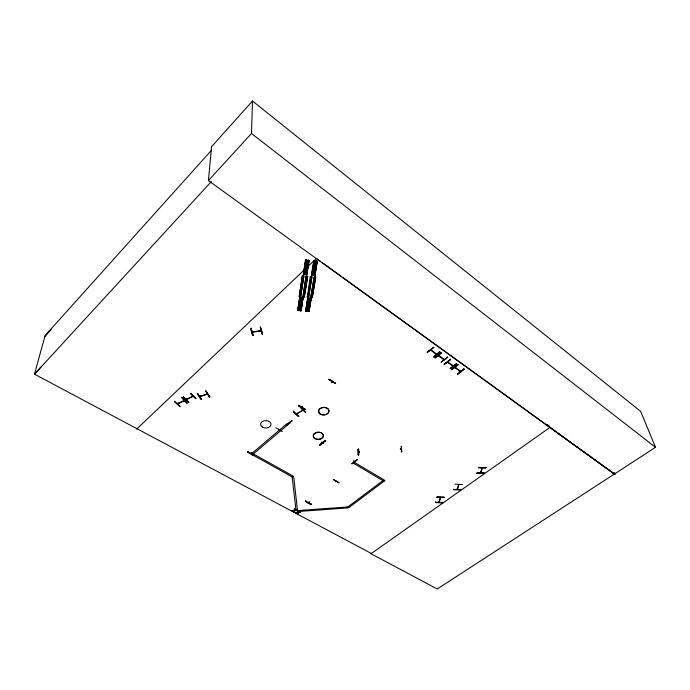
<?xml version="1.0" encoding="UTF-8"?>
<svg xmlns="http://www.w3.org/2000/svg" width="690" height="690" viewBox="0 0 690 690"><rect width="100%" height="100%" fill="white"/><g stroke="black" fill="none" stroke-linecap="round" stroke-linejoin="round"><path stroke-width="1.03" d="M260.967 330.044L261.165 330.648L252.29 331.925L253.083 332.14M261.07 330.657L261.079 330.096L261.165 330.648L260.182 330.752M262.597 334.15L260.354 327.181L262.597 334.167L262.096 333.917M401.27 449.319L400.381 449.371L401.27 449.121M401.675 451.933L401.313 446.154L401.675 451.941L401.192 451.648M260.354 331.036L260.268 330.217M262.096 334.236L260.415 327.207M260.346 330.13L260.285 330.743M480.49 473.012L482.077 467.889L482.319 468.303M480.473 473.064L480.835 472.098M247.822 451.51L247.529 452.079L253.825 455.616L254.093 455.098M253.161 335.211L252.661 335.599L250.789 328.63L251.238 328.285M250.858 453.554L251.652 453.278L251.445 452.666M289.17 423.194L289.86 423.212M251.298 328.25L250.789 328.638M208.415 180.564L251.496 133.498L252.48 101.007L640.648 411.361L655.5 447.284L614.359 474.073L208.415 180.564L211.563 146.694L252.48 101.007M322.428 442.583L321.618 442.048M323.36 443.109L323.55 442.954M184.403 400.752L177.339 403.952M177.692 404.09L178.201 403.883L177.968 403.02M209.432 397.043L205.758 390.885L209.864 396.897L209.432 397.043L205.749 391.118M296.562 414L302.919 410.119M183.592 400.856L184.48 400.726M199.626 396.491L200.635 396.414L199.945 396.664M200.635 396.457L200.669 396.008M206.655 393.904L206.879 394.499L207.63 394.24M206.784 394.102L206.957 394.525M207.336 393.455L206.767 394.231M201.549 399.2L197.366 393.8L197.823 393.352M197.4 393.757L201.144 399.613L201.601 399.156M439.383 502.372L439.496 501.846L439.09 502.38M440.41 497.533L439.099 502.329L440.479 497.43M192.398 396.405L193.105 396.051M200.342 395.637L200.583 396.491M200.419 396.241L200.462 395.672M207.5 394.033L199.712 396.465L199.798 395.81M199.772 396.405L199.815 395.836M195.788 398.768L190.578 393.507L195.813 398.44M195.865 398.449L190.682 393.421M192.536 396.215L192.355 396.034M192.95 395.499L192.933 396.103L193.148 395.482M353.651 461.075L354.513 461.714M183.6 396.672L183.178 397.19L188.706 402.227M353.685 461.472L354.453 461.679L353.841 460.929M186.705 399.182L186.921 398.734M182.134 397.759L187.025 402.874M183.54 400.812L183.643 400.286M174.829 401.123L174.406 401.64L179.961 406.634M186.999 403.202L181.789 397.656M178.037 403.607L178.098 403.038M178.27 403.84L178.331 403.348M442.825 502.182L442.808 502.777L435.468 502.527L435.494 501.949M442.799 502.76L435.468 502.484M453.468 489.184L453.442 489.779L460.842 490.021M484.345 473.202L476.764 473.185L484.277 472.892M484.32 473.236L476.764 473.228M299.469 296.269L302.237 275.75L302.979 275.828L299.727 296.433L302.979 275.828M299.175 296.364L302.608 275.664L299.382 296.26M430.526 350.097L431.086 350.546L431.336 350.011M297.735 310.44L299.796 297.123L303.126 297.304L301.254 310.785L297.778 310.457L300.038 297.002L300.478 297.2L298.408 310.509M303.341 274.258L305.532 260.07L309.224 260.449L306.972 274.637L303.384 274.275L305.584 260.087M297.752 310.448L299.874 297.14L298.166 310.5L300.642 297.054L298.796 310.543L300.607 297.131M303.177 275.853L300.038 296.459L303.16 275.836L303.902 275.914L300.633 296.519L303.902 275.914M304.031 274.335L306.17 260.139L304.368 274.37L306.662 260.182L306.153 260.13L303.79 274.318L306.041 260.121M303.755 274.31L305.989 260.13M300.642 297.054L298.537 310.44L297.968 310.31M304.402 274.379L306.61 260.19M302.332 297.39L300.21 310.681L302.522 297.243L300.659 310.724M308.154 260.354L305.92 274.534L308.102 260.337L309.008 260.354M302.522 297.243L300.461 310.621M308.352 260.285L306.153 274.473M303.117 296.631L306.041 276.138L306.783 276.216L303.419 296.778L306.783 276.216M308.594 260.397L306.36 274.577L305.894 274.525M302.884 297.424L300.84 310.75L302.884 297.424L303.359 297.476M302.91 296.735L306.058 276.155M306.507 274.586L308.973 260.277L306.731 274.517M306.567 274.594L308.801 260.415M301.03 310.664L303.1 297.373M307.697 276.302L304.316 296.864L307.697 276.302L306.955 276.224L304.014 296.709M303.816 296.812L306.981 276.241M435.761 353.565L436.736 354.22M436.658 354.186L430.638 349.373M307.369 297.011L310.276 276.526L311.932 276.69L308.577 297.243L311.932 276.69M307.671 297.157L311.018 276.604L307.697 297.149L306.99 297.097M305.618 311.164L307.706 297.864L311.259 298.201L309.025 311.492L311.181 298.209M311.311 276.638L307.938 297.192L311.518 276.543M311.397 275.051L313.76 260.898L317.098 261.087L315.02 275.405L311.664 274.991M305.558 311.156L307.93 297.735L308.534 297.787L306.602 311.25L308.499 297.864M311.595 274.991L314.166 260.941M308.128 297.916L305.972 311.207L307.964 297.813M308.37 297.933L306.205 311.216L305.774 311.087L309.068 311.475M312.078 275.112L314.312 260.949L314.795 260.993L312.449 275.163L314.787 261.001M308.534 297.787L306.403 311.147M314.545 260.82L312.009 275.112M308.853 311.38L311.009 298.028L308.663 311.449L307.99 311.38L310.172 298.097L310.655 298.149L308.43 311.44L310.647 298.158M316.253 261.156L313.967 275.319L316.236 261.148L317.133 261.165M308.007 311.388L310.215 298.123M314.157 275.241L316.486 261.027M314.39 276.837L310.759 297.476L314.071 276.914L314.804 276.992L311.302 297.519L314.804 276.992M314.329 275.345L316.727 261.208L314.399 275.353L313.933 275.31M316.934 261.225L314.804 275.31M317.314 261.269L315.011 275.413M315.002 277.018L311.656 297.554L314.985 277.001L315.727 277.078L312.251 297.614L315.727 277.078M443.454 359.49L443.325 358.955M447.413 362.19L448.06 362.664L447.681 362M448.215 362.448L447.732 362.06L453.459 366.2M453.227 366.416L452.493 365.553M454.891 367.623L454.719 366.933M294.432 508.78L294.104 510.617L291.818 510.816M294.578 510.212L294.216 512.411L294.095 510.298M298.158 510.781C297.364 513.144 297.726 516.12 298.304 512.196M294.872 509.022L294.587 510.54L296.795 510.048M298.598 511.014L298.313 512.523L300.512 512.032M305.774 500.69C304.307 501.527 311.673 505.675 311.483 503.847M305.739 501L311.216 504.381M298.382 405.703L304.721 409.627L298.39 405.677L298.684 405.134M304.721 409.627L305.014 409.049M436.917 497.318L444.369 497.283L436.873 496.99M462.464 484.57L455.089 484.139M254.067 455.374L247.779 451.786L254.041 455.409M458.617 484.725L457.091 489.512M457.358 489.633L457.444 488.675M478.489 467.682L486.114 467.656L478.42 467.363M450.63 359.283L444.032 364.363L450.596 359.274M441.393 352.797L435.002 357.877L441.35 352.59M322.903 442.954L323.507 443.239M278.803 429.292L278.432 430.491L279.019 429.422M298.744 416.286L298.796 415.975M293.405 411.723L298.468 416.45L293.379 411.766L293.742 411.249M301.978 407.48C303.462 406.272 300.952 408.075 302.367 406.427M433.76 347.355L427.412 352.461M331.398 382.139L331.821 381.096L331.347 381.544L331.778 382.208M331.485 382.019L331.856 381.122M332.287 381.777L331.683 382.234M261.208 330.924L252.385 332.192M309.06 502.148L308.534 502.51L309.293 501.811M444.274 359.645L438.262 354.807M448.284 362.491L448.112 361.793M455.124 366.795L455.366 367.951L455.616 367.382M460.808 371.487L459.859 370.797M358.317 454.96L358.127 449.449L358.282 455.003C359.378 448.586 357.903 445.136 358.697 454.65M358.455 449.173L358.722 454.977M183.514 396.974L188.801 402.218M174.734 401.425L180.055 406.634M457.444 489.581L458.859 484.553M197.728 393.645L201.575 399.484M291.93 420.753L286.195 425.178L291.905 420.745M286.488 425.299L291.948 420.736M439.176 501.932L439.176 501.432M457.159 489.167L457.194 488.667M252.661 335.59L253.092 335.461L251.229 328.5L253.032 335.504M296.372 414.026L303.091 410.283M358.628 452.131L359.499 452.295L359.292 451.467M359.447 451.734L358.584 451.76M401.183 449.13L400.329 448.785M250.936 453.451L251.376 453.123M251.609 453.27L251.591 452.735L251.255 453.623M278.95 430.103L278.424 430.086M486.036 467.846L478.489 467.57L486.114 467.673M305.032 409.368L298.649 405.401L304.98 409.101M44.798 336.66L51.155 329.466M211.571 150.196L45.092 335.599L34.5 374.178L371.418 553.509L371.048 553.768M41.081 366.89L34.5 374.178L211.39 181.53M136.646 429.094L316.417 258.362L320.781 261.519M480.783 473.064L482.388 467.829M293.655 411.585L298.805 416.303M358.576 451.57L358.688 452.355L359.43 452.079M253.359 453.899L288.377 424.272L287.144 423.539L251.134 454.055L292.155 476.885L293.681 476.773L297.64 511.557L347.898 507.909L347.838 506.96L382.881 480.637M328.983 379.603L335.642 383.459L328.957 379.284M275.75 427.731L282.357 431.517M433.82 347.45L427.127 352.331L433.725 347.13M319.763 444.964L325.154 440.324L325.533 440.85L320.091 445.214L319.668 444.636M319.686 444.955L325.18 440.574M433.751 357.084L440.116 352.029L433.441 356.885L439.728 351.486M443.403 359.352L444.058 359.818M447.672 357.437L440.996 362.241L447.387 357.204M447.689 362.06L453.071 366.356M452.58 365.95L452.873 365.26M456.832 364.061L456.444 363.527L450.216 368.788L456.797 364.018M457.824 364.665L451.467 369.642L458.022 364.596M464.172 369.305L457.85 374.239L457.47 373.704M357.446 459.842L351.702 463.878L357.11 459.368M339.006 482.81L333.305 479.507L338.954 482.595M335.616 481.379L336.03 481.215M308.801 502.613L309.258 502.26L308.835 502.613M297.028 413.733L297.105 413.207M614.359 474.073L437.27 588.993L371.004 553.742L550.085 427.36L615.144 474.634L614.428 472.65M331.985 381.648L332.011 381.044M335.858 481.266L335.702 481.732M305.575 412.491L300.469 407.488M305.61 412.482L300.84 407.574M308.827 311.302L311.043 298.106M306.136 311.199L306.602 311.25M301.03 310.603L300.21 310.681M310.716 297.459L311.397 297.528M311.613 297.537L312.32 297.597M307.887 297.174L308.577 297.243M302.824 296.726L304.428 296.864M299.089 296.355L299.771 296.424M300.676 296.51L299.986 296.441M187.059 403.115L182.143 397.785M177.408 403.917L184.247 400.493M193.028 396.086L186.102 399.527M186.283 399.708L193.286 396.233M359.438 452.321L358.74 452.338M335.633 383.433L329.001 379.276M205.801 391.144L209.864 396.905M199.764 396.69L207.423 394.059M186.395 399.683L186.878 399.139M460.402 371.625L454.9 367.529M289.36 423.039L289.8 423.582M322.256 442.868L321.704 442.488M294.069 510.971L292.284 511.066M297.795 512.955L296.01 513.05M294.561 510.885L296.804 510.367M298.278 512.868L300.521 512.36M300.374 296.355L303.522 275.759M260.285 327.267L260.777 327.163M303.617 274.215L304.445 274.37M438.435 355.402L439.047 355.798L438.624 355.98M443.955 359.783L438.219 355.583M322.868 442.393L323.084 442.989M323.282 443.48L322.687 442.54M358.093 449.492L358.541 449.466M278.751 429.905L278.622 429.353M436.917 497.223L444.291 497.456M453.494 489.529L460.868 489.434M400.433 449.414L400.329 448.974M298.175 308.973L301.237 309.258M305.989 309.689L309.042 309.965M299.676 299.288L302.772 299.572M307.559 300.012L310.638 300.297M299.469 300.65L302.556 300.935M307.335 301.375L310.414 301.659M299.288 301.849L302.367 302.134M307.145 302.574L310.215 302.858M299.072 303.203L302.151 303.488M306.921 303.928L310 304.212M299.822 298.382L302.91 298.666M307.706 299.106L310.785 299.391M303.798 272.714L306.964 273.016M311.854 273.499L315.002 273.801M305.403 262.39L308.585 262.7M313.527 263.192L316.701 263.502M305.178 263.839L308.361 264.149M313.286 264.641L316.469 264.951M304.98 265.124L308.163 265.434M313.088 265.917L316.262 266.237M304.756 266.564L307.93 266.875M312.855 267.358L316.02 267.668M305.549 261.415L308.74 261.734M313.683 262.226L316.865 262.536M354.212 461.86L353.746 461.593M310.44 298.054L308.396 311.423M458.039 364.82L451.786 369.866M450.639 359.507L444.351 364.605M323.006 442.989L323.049 442.419M455.331 367.891L454.943 366.761M294.44 509.108L294.88 509.341M298.166 511.1L298.606 511.333M252.126 453.209L293.147 476.083L292.155 476.885L296.062 510.712L347.838 506.96L348.916 507.555L384.994 480.49L354.505 462.404L353.453 463.223L383.951 481.275M547.075 424.497L549.689 426.394M322.523 262.778L340.834 276.017M342.576 277.277L482.948 378.801M484.699 380.061L583.179 451.536M583.947 451.846L614.238 473.754M435.097 357.981L441.445 352.909M455.719 367.744L455.107 367.296L460.722 371.375M436.434 354.393L430.586 350.149L430.707 349.416M464.189 369.34L463.801 368.796M447.672 357.454L447.275 356.903M251.496 133.498L655.5 447.284M325.43 440.738L320.031 444.886M438.21 355.678L438.047 354.988M455.616 367.666L455.521 367.184M456.53 363.794L450.104 368.486M250.832 328.595L252.704 335.556M452.743 365.269L452.864 365.821M438.452 354.85L438.53 355.428M431.121 350.192L430.836 349.407M439.427 501.44L439.504 501.949M359.473 451.674L359.524 452.261M358.74 451.502L358.8 452.373M442.859 502.458L435.519 502.225M302.22 409.929L302.168 410.533M297.821 512.282L295.544 512.799M315.304 276.923L311.906 297.442L315.399 276.932M463.887 369.064L457.574 374.006L463.887 369.064M262.467 427.119A5.218 3.7 -0.1 0 0 270.954 424.893A5.218 3.7 -0.1 0 0 263.994 420.805A5.218 3.7 -0.1 0 0 262.467 427.119M314.933 438.555A5.089 3.571 -3.2 0 0 323.308 436.391A5.089 3.571 -3.2 0 0 316.745 432.44A5.089 3.571 -3.2 0 0 314.933 438.555A5.08 3.571 -3.2 0 0 323.3 436.399A5.08 3.571 -3.2 0 0 316.753 432.457A5.08 3.571 -3.2 0 0 314.942 438.564M320.281 414.129A5.201 3.743 -3.5 0 0 328.854 411.878A5.201 3.743 -3.5 0 0 322.17 407.721A5.201 3.743 -3.5 0 0 320.281 414.129M320.255 413.991A5.235 3.769 -3.5 0 0 328.871 411.732A5.235 3.769 -3.5 0 0 322.152 407.548A5.235 3.769 -3.5 0 0 320.255 413.991"/></g></svg>
